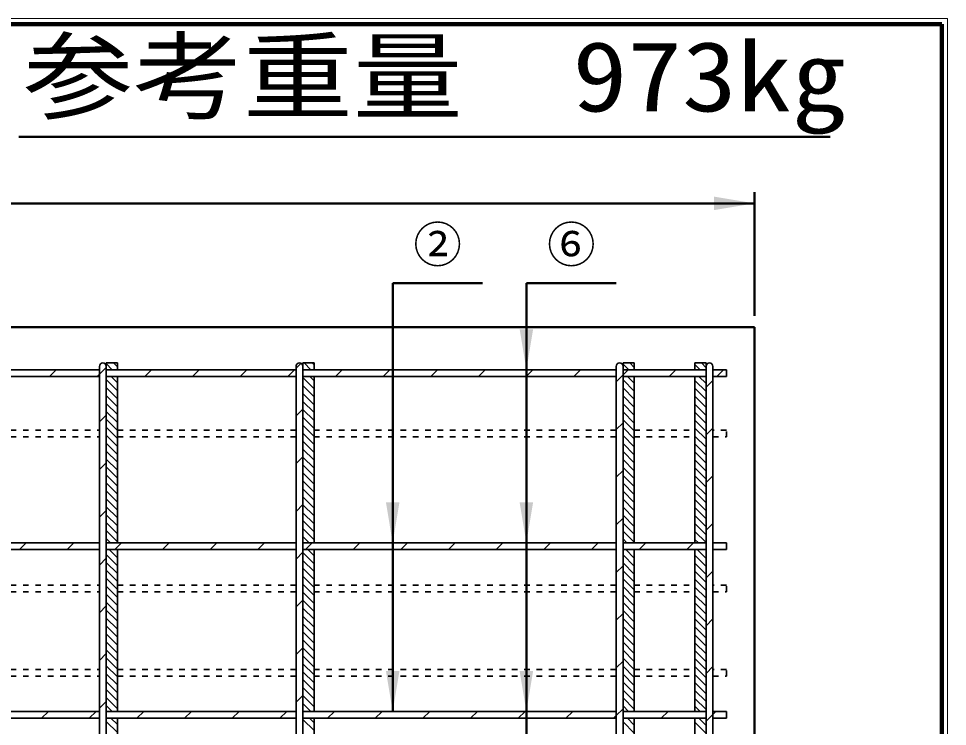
# Model space of a CAD drawing. Units: millimetres, scale not verified. Extents: x 100 to 4105, y 100 to 2870.
# Drawn here: x 3278 to 4105, y 2240 to 2870 of the extents above; entities that cross this region are included whole.
import ezdxf
from ezdxf.enums import TextEntityAlignment as Align

# ---------------------------------------------------------------- set-up
doc = ezdxf.new("R2010")
doc.units = ezdxf.units.MM
doc.header["$LTSCALE"] = 5
doc.linetypes.add('USER1', pattern=[2.2, 1, -1.2])
doc.layers.add('V-nasSTD', color=7, linetype='Continuous', lineweight=35)
doc.styles.add('ＭＳ ゴシック', font='')
doc.styles.get('ＭＳ ゴシック').set_extended_font_data('MS Gothic')

msp = doc.modelspace()

# ---------------------------------------------------------------- hatches: boundary and pattern name
at = {"layer": 'V-nasSTD'}
for points in [[(3897.262, 2699.66), (3933.262, 2705.66), (3897.262, 2711.66)], [(3736.262, 2593.66), (3730.262, 2557.66), (3724.262, 2593.66)], [(3617.262, 2439.66), (3611.262, 2403.66), (3605.262, 2439.66)], [(3736.262, 2439.66), (3730.262, 2403.66), (3724.262, 2439.66)], [(3617.262, 2289.66), (3611.262, 2253.66), (3605.262, 2289.66)], [(3736.262, 2289.66), (3730.262, 2253.66), (3724.262, 2289.66)]]:
    msp.add_hatch(color=256, dxfattribs=at).paths.add_polyline_path(points)

# ---------------------------------------------------------------- linework, layer by layer
at = {"layer": 'V-nasSTD', "lineweight": 100}
for p, q in [((4100, 2865), (105, 2865)), ((4100, 105), (4100, 2865))]:
    msp.add_line(p, q, dxfattribs=at)
at = {"layer": 'V-nasSTD', "lineweight": 50}
for p, q in [((3278.536, 2764.753), (4000.536, 2764.753)), ((3933.262, 2605.66), (3933.262, 2715.66)), ((1933.262, 2705.66), (3933.262, 2705.66)), ((3611.262, 2634.66), (3691.262, 2634.66)), ((3611.262, 2634.66), (3611.262, 2253.66)), ((3730.262, 2634.66), (3810.262, 2634.66)), ((3730.262, 2634.66), (3730.262, 2099.66)), ((3933.262, 2595.66), (1933.262, 2595.66)), ((3933.262, 2055.66), (3933.262, 2595.66))]:
    msp.add_line(p, q, dxfattribs=at)
at = {"layer": 'V-nasSTD'}
for p, q in [((3366.262, 2563.66), (3356.262, 2563.66)), ((3356.262, 2563.66), (3366.262, 2563.66)), ((3356.262, 2563.66), (3356.262, 2560.66)), ((3366.262, 2563.66), (3356.262, 2563.66)), ((3356.262, 2563.09), (3361.693, 2557.66)), ((3362.764, 2563.66), (3366.262, 2560.161)), ((3366.262, 2563.66), (3366.262, 2557.66)), ((3366.262, 2557.66), (3366.262, 2563.66)), ((3529.626, 2563.332), (3525.262, 2558.968)), ((3541.262, 2563.66), (3531.262, 2563.66)), ((3531.262, 2563.66), (3541.262, 2563.66)), ((3531.262, 2563.66), (3531.262, 2560.66)), ((3541.262, 2563.66), (3531.262, 2563.66)), ((3532.469, 2563.66), (3538.469, 2557.66)), ((3539.54, 2563.66), (3541.262, 2561.938)), ((3541.262, 2563.66), (3541.262, 2557.66)), ((3541.262, 2557.66), (3541.262, 2563.66)), ((3816.262, 2563.66), (3826.262, 2563.66)), ((3816.262, 2563.66), (3816.262, 2560.651)), ((3826.262, 2563.66), (3816.262, 2563.66)), ((3822.383, 2563.66), (3826.262, 2559.78)), ((3826.262, 2563.66), (3826.262, 2557.66)), ((3826.262, 2557.66), (3826.262, 2563.66)), ((3890.262, 2563.66), (3880.262, 2563.66)), ((3880.262, 2563.66), (3880.262, 2557.66)), ((3880.262, 2563.66), (3880.262, 2557.66)), ((3890.262, 2563.66), (3880.262, 2563.66)), ((3886.023, 2563.66), (3890.262, 2559.42)), ((3890.262, 2560.651), (3890.262, 2563.66)), ((3041.262, 2557.66), (3350.262, 2557.66)), ((3305.822, 2551.66), (3311.822, 2557.66)), ((3350.262, 2560.66), (3350.262, 2090.66)), ((3356.262, 2559.674), (3350.262, 2553.674)), ((3356.262, 2560.66), (3356.262, 2090.66)), ((3356.262, 2557.66), (3525.262, 2557.66)), ((3390.675, 2551.66), (3396.675, 2557.66)), ((3433.102, 2551.66), (3439.102, 2557.66)), ((3475.528, 2551.66), (3481.528, 2557.66)), ((3517.954, 2551.66), (3523.954, 2557.66)), ((3525.262, 2560.66), (3525.262, 2090.66)), ((3531.262, 2560.66), (3531.262, 2090.66)), ((3531.262, 2557.795), (3531.398, 2557.66)), ((3531.262, 2557.66), (3810.262, 2557.66)), ((3560.381, 2551.66), (3566.381, 2557.66)), ((3602.807, 2551.66), (3608.807, 2557.66)), ((3645.234, 2551.66), (3651.234, 2557.66)), ((3687.66, 2551.66), (3693.66, 2557.66)), ((3730.086, 2551.66), (3736.086, 2557.66)), ((3772.513, 2551.66), (3778.513, 2557.66)), ((3810.262, 2560.66), (3810.262, 2090.66)), ((3816.262, 2562.709), (3821.312, 2557.66)), ((3816.262, 2560.651), (3816.262, 2090.651)), ((3816.262, 2557.66), (3890.262, 2557.66)), ((3820.939, 2557.66), (3816.262, 2552.983)), ((3857.366, 2551.66), (3863.366, 2557.66)), ((3880.262, 2562.349), (3884.952, 2557.66)), ((3890.262, 2560.651), (3890.262, 2090.651)), ((3896.262, 2560.66), (3896.262, 2090.66)), ((3908.262, 2557.66), (3896.262, 2557.66)), ((3905.792, 2557.66), (3899.792, 2551.66)), ((3908.262, 2551.66), (3908.262, 2557.66)), ((3041.262, 2551.66), (3350.262, 2551.66)), ((3348.249, 2551.66), (3350.262, 2553.674)), ((3356.262, 2551.66), (3525.262, 2551.66)), ((3356.262, 2548.948), (3366.262, 2538.948)), ((3360.621, 2551.66), (3366.262, 2546.019)), ((3366.262, 2551.66), (3366.262, 2403.66)), ((3366.262, 2503.836), (3366.262, 2551.66)), ((3531.262, 2551.66), (3810.262, 2551.66)), ((3531.262, 2550.724), (3541.262, 2540.724)), ((3537.398, 2551.66), (3541.262, 2547.795)), ((3541.262, 2551.66), (3541.262, 2403.66)), ((3541.262, 2503.836), (3541.262, 2551.66)), ((3816.262, 2552.983), (3810.262, 2546.983)), ((3816.262, 2551.66), (3890.262, 2551.66)), ((3816.262, 2548.567), (3826.262, 2538.567)), ((3820.241, 2551.66), (3826.262, 2545.638)), ((3826.262, 2551.66), (3826.262, 2403.66)), ((3826.262, 2503.836), (3826.262, 2551.66)), ((3880.262, 2403.66), (3880.262, 2551.66)), ((3880.262, 2551.66), (3880.262, 2503.836)), ((3880.262, 2548.207), (3890.262, 2538.207)), ((3883.88, 2551.66), (3890.262, 2545.278)), ((3896.262, 2548.13), (3890.262, 2542.13)), ((3896.262, 2551.66), (3908.262, 2551.66)), ((3356.262, 2541.877), (3366.262, 2531.877)), ((3531.262, 2543.653), (3541.262, 2533.653)), ((3816.262, 2541.496), (3826.262, 2531.496)), ((3880.262, 2541.136), (3890.262, 2531.136)), ((3356.262, 2534.806), (3366.262, 2524.806)), ((3531.262, 2536.582), (3541.262, 2526.582)), ((3816.262, 2534.425), (3826.262, 2524.425)), ((3880.262, 2534.065), (3890.262, 2524.065)), ((3356.262, 2527.734), (3366.262, 2517.734)), ((3531.262, 2522.542), (3525.262, 2516.542)), ((3531.262, 2529.511), (3541.262, 2519.511)), ((3531.262, 2522.44), (3541.262, 2512.44)), ((3816.262, 2527.354), (3826.262, 2517.354)), ((3880.262, 2526.993), (3890.262, 2516.993)), ((3356.262, 2517.247), (3350.262, 2511.247)), ((3356.262, 2520.663), (3366.262, 2510.663)), ((3356.262, 2513.592), (3366.262, 2503.592)), ((3531.262, 2515.369), (3541.262, 2505.369)), ((3816.262, 2520.283), (3826.262, 2510.283)), ((3816.262, 2513.212), (3826.262, 2503.212)), ((3880.262, 2519.922), (3890.262, 2509.922)), ((3356.262, 2506.521), (3366.262, 2496.521)), ((3531.262, 2508.298), (3541.262, 2498.298)), ((3816.262, 2510.557), (3810.262, 2504.557)), ((3816.262, 2506.141), (3826.262, 2496.141)), ((3880.262, 2512.851), (3890.262, 2502.851)), ((3880.262, 2505.78), (3890.262, 2495.78)), ((3896.262, 2505.704), (3890.262, 2499.704)), ((3356.262, 2499.45), (3366.262, 2489.45)), ((3366.262, 2497.836), (3366.262, 2503.836)), ((3366.262, 2403.66), (3366.262, 2497.836)), ((3531.262, 2501.227), (3541.262, 2491.227)), ((3541.262, 2497.836), (3541.262, 2503.836)), ((3541.262, 2403.66), (3541.262, 2497.836)), ((3816.262, 2499.07), (3826.262, 2489.07)), ((3826.262, 2497.836), (3826.262, 2503.836)), ((3826.262, 2403.66), (3826.262, 2497.836)), ((3880.262, 2503.836), (3880.262, 2497.836)), ((3880.262, 2498.709), (3890.262, 2488.709)), ((3880.262, 2497.836), (3880.262, 2403.66)), ((3356.262, 2492.379), (3366.262, 2482.379)), ((3531.262, 2494.156), (3541.262, 2484.156)), ((3816.262, 2491.999), (3826.262, 2481.999)), ((3880.262, 2491.638), (3890.262, 2481.638)), ((3356.262, 2485.308), (3366.262, 2475.308)), ((3531.262, 2480.115), (3525.262, 2474.115)), ((3531.262, 2487.085), (3541.262, 2477.085)), ((3816.262, 2484.927), (3826.262, 2474.927)), ((3880.262, 2484.567), (3890.262, 2474.567)), ((3356.262, 2474.821), (3350.262, 2468.821)), ((3356.262, 2478.237), (3366.262, 2468.237)), ((3531.262, 2480.014), (3541.262, 2470.014)), ((3531.262, 2472.943), (3541.262, 2462.943)), ((3816.262, 2477.856), (3826.262, 2467.856)), ((3880.262, 2477.496), (3890.262, 2467.496)), ((3356.262, 2471.166), (3366.262, 2461.166)), ((3356.262, 2464.095), (3366.262, 2454.095)), ((3531.262, 2465.872), (3541.262, 2455.872)), ((3816.262, 2468.13), (3810.262, 2462.13)), ((3816.262, 2470.785), (3826.262, 2460.785)), ((3816.262, 2463.714), (3826.262, 2453.714)), ((3880.262, 2470.425), (3890.262, 2460.425)), ((3356.262, 2457.024), (3366.262, 2447.024)), ((3531.262, 2458.8), (3541.262, 2448.8)), ((3816.262, 2456.643), (3826.262, 2446.643)), ((3880.262, 2463.354), (3890.262, 2453.354)), ((3880.262, 2456.283), (3890.262, 2446.283)), ((3896.262, 2463.277), (3890.262, 2457.277)), ((3356.262, 2449.953), (3366.262, 2439.953)), ((3531.262, 2451.729), (3541.262, 2441.729)), ((3816.262, 2449.572), (3826.262, 2439.572)), ((3880.262, 2449.212), (3890.262, 2439.212)), ((3356.262, 2442.882), (3366.262, 2432.882)), ((3531.262, 2444.658), (3541.262, 2434.658)), ((3816.262, 2442.501), (3826.262, 2432.501)), ((3880.262, 2442.141), (3890.262, 2432.141)), ((3356.262, 2432.394), (3350.262, 2426.394)), ((3356.262, 2435.811), (3366.262, 2425.811)), ((3531.262, 2437.689), (3525.262, 2431.689)), ((3531.262, 2437.587), (3541.262, 2427.587)), ((3531.262, 2430.516), (3541.262, 2420.516)), ((3816.262, 2435.43), (3826.262, 2425.43)), ((3880.262, 2435.07), (3890.262, 2425.07)), ((3356.262, 2428.74), (3366.262, 2418.74)), ((3531.262, 2423.445), (3541.262, 2413.445)), ((3816.262, 2425.704), (3810.262, 2419.704)), ((3816.262, 2428.359), (3826.262, 2418.359)), ((3880.262, 2427.999), (3890.262, 2417.999)), ((3356.262, 2421.668), (3366.262, 2411.668)), ((3356.262, 2414.597), (3366.262, 2404.597)), ((3531.262, 2416.374), (3541.262, 2406.374)), ((3816.262, 2421.288), (3826.262, 2411.288)), ((3816.262, 2414.217), (3826.262, 2404.217)), ((3880.262, 2420.927), (3890.262, 2410.927)), ((3896.262, 2420.851), (3890.262, 2414.851)), ((3356.262, 2407.526), (3360.129, 2403.66)), ((3531.262, 2409.303), (3536.906, 2403.66)), ((3816.262, 2407.146), (3819.748, 2403.66)), ((3880.262, 2413.856), (3890.262, 2403.856)), ((3880.262, 2406.785), (3883.388, 2403.66)), ((3041.262, 2403.66), (3350.262, 2403.66)), ((3041.262, 2397.66), (3350.262, 2397.66)), ((3279.102, 2397.66), (3285.102, 2403.66)), ((3321.528, 2397.66), (3327.528, 2403.66)), ((3356.262, 2403.66), (3525.262, 2403.66)), ((3356.262, 2397.66), (3525.262, 2397.66)), ((3359.058, 2397.66), (3366.262, 2390.455)), ((3363.954, 2397.66), (3369.954, 2403.66)), ((3366.129, 2397.66), (3366.262, 2397.526)), ((3366.262, 2397.66), (3366.262, 2253.66)), ((3366.262, 2366.16), (3366.262, 2397.66)), ((3406.381, 2397.66), (3412.381, 2403.66)), ((3448.807, 2397.66), (3454.807, 2403.66)), ((3491.234, 2397.66), (3497.234, 2403.66)), ((3531.262, 2403.66), (3810.262, 2403.66)), ((3531.262, 2397.66), (3810.262, 2397.66)), ((3539.66, 2403.66), (3533.66, 2397.66)), ((3535.835, 2397.66), (3541.262, 2392.232)), ((3541.262, 2397.66), (3541.262, 2253.66)), ((3541.262, 2366.16), (3541.262, 2397.66)), ((3576.086, 2397.66), (3582.086, 2403.66)), ((3618.513, 2397.66), (3624.513, 2403.66)), ((3660.939, 2397.66), (3666.939, 2403.66)), ((3703.366, 2397.66), (3709.366, 2403.66)), ((3745.792, 2397.66), (3751.792, 2403.66)), ((3788.218, 2397.66), (3794.218, 2403.66)), ((3816.262, 2403.66), (3890.262, 2403.66)), ((3816.262, 2397.66), (3890.262, 2397.66)), ((3816.503, 2397.66), (3816.262, 2397.42)), ((3818.677, 2397.66), (3826.262, 2390.075)), ((3825.748, 2397.66), (3826.262, 2397.146)), ((3826.262, 2397.66), (3826.262, 2253.66)), ((3826.262, 2366.16), (3826.262, 2397.66)), ((3830.645, 2397.66), (3836.645, 2403.66)), ((3873.071, 2397.66), (3879.071, 2403.66)), ((3880.262, 2253.66), (3880.262, 2397.66)), ((3880.262, 2397.66), (3880.262, 2366.16)), ((3882.317, 2397.66), (3890.262, 2389.714)), ((3908.262, 2403.66), (3896.262, 2403.66)), ((3896.262, 2397.66), (3908.262, 2397.66)), ((3908.262, 2397.66), (3908.262, 2403.66)), ((3356.262, 2389.968), (3350.262, 2383.968)), ((3356.262, 2393.384), (3366.262, 2383.384)), ((3531.262, 2395.262), (3525.262, 2389.262)), ((3531.262, 2395.161), (3541.262, 2385.161)), ((3816.262, 2393.004), (3826.262, 2383.004)), ((3880.262, 2392.643), (3890.262, 2382.643)), ((3356.262, 2386.313), (3366.262, 2376.313)), ((3531.262, 2388.09), (3541.262, 2378.09)), ((3531.262, 2381.019), (3541.262, 2371.019)), ((3816.262, 2383.277), (3810.262, 2377.277)), ((3816.262, 2385.933), (3826.262, 2375.933)), ((3880.262, 2385.572), (3890.262, 2375.572)), ((3356.262, 2379.242), (3366.262, 2369.242)), ((3531.262, 2373.948), (3541.262, 2363.948)), ((3816.262, 2378.861), (3826.262, 2368.861)), ((3880.262, 2378.501), (3890.262, 2368.501)), ((3896.262, 2378.425), (3890.262, 2372.425)), ((3356.262, 2372.171), (3366.262, 2362.171)), ((3356.262, 2365.1), (3366.262, 2355.1)), ((3366.262, 2360.16), (3366.262, 2366.16)), ((3531.262, 2366.877), (3541.262, 2356.877)), ((3541.262, 2360.16), (3541.262, 2366.16)), ((3816.262, 2371.79), (3826.262, 2361.79)), ((3816.262, 2364.719), (3826.262, 2354.719)), ((3826.262, 2360.16), (3826.262, 2366.16)), ((3880.262, 2371.43), (3890.262, 2361.43)), ((3880.262, 2366.16), (3880.262, 2360.16)), ((3880.262, 2364.359), (3890.262, 2354.359)), ((3356.262, 2358.029), (3366.262, 2348.029)), ((3366.262, 2291.16), (3366.262, 2360.16)), ((3531.262, 2359.806), (3541.262, 2349.806)), ((3541.262, 2291.16), (3541.262, 2360.16)), ((3816.262, 2357.648), (3826.262, 2347.648)), ((3826.262, 2291.16), (3826.262, 2360.16)), ((3880.262, 2360.16), (3880.262, 2291.16)), ((3880.262, 2357.288), (3890.262, 2347.288)), ((3356.262, 2350.958), (3366.262, 2340.958)), ((3531.262, 2352.836), (3525.262, 2346.836)), ((3531.262, 2352.734), (3541.262, 2342.734)), ((3816.262, 2350.577), (3826.262, 2340.577)), ((3880.262, 2350.217), (3890.262, 2340.217)), ((3356.262, 2347.542), (3350.262, 2341.542)), ((3356.262, 2343.887), (3366.262, 2333.887)), ((3531.262, 2345.663), (3541.262, 2335.663)), ((3816.262, 2340.851), (3810.262, 2334.851)), ((3816.262, 2343.506), (3826.262, 2333.506)), ((3880.262, 2343.146), (3890.262, 2333.146)), ((3356.262, 2336.816), (3366.262, 2326.816)), ((3531.262, 2338.592), (3541.262, 2328.592)), ((3531.262, 2331.521), (3541.262, 2321.521)), ((3816.262, 2336.435), (3826.262, 2326.435)), ((3880.262, 2336.075), (3890.262, 2326.075)), ((3896.262, 2335.998), (3890.262, 2329.998)), ((3356.262, 2329.745), (3366.262, 2319.745)), ((3531.262, 2324.45), (3541.262, 2314.45)), ((3816.262, 2329.364), (3826.262, 2319.364)), ((3880.262, 2329.004), (3890.262, 2319.004)), ((3356.262, 2322.674), (3366.262, 2312.674)), ((3356.262, 2315.602), (3366.262, 2305.602)), ((3531.262, 2317.379), (3541.262, 2307.379)), ((3816.262, 2322.293), (3826.262, 2312.293)), ((3816.262, 2315.222), (3826.262, 2305.222)), ((3880.262, 2321.933), (3890.262, 2311.933)), ((3880.262, 2314.861), (3890.262, 2304.861)), ((3356.262, 2308.531), (3366.262, 2298.531)), ((3531.262, 2310.409), (3525.262, 2304.409)), ((3531.262, 2310.308), (3541.262, 2300.308)), ((3816.262, 2308.151), (3826.262, 2298.151)), ((3880.262, 2307.79), (3890.262, 2297.79)), ((3356.262, 2305.115), (3350.262, 2299.115)), ((3356.262, 2301.46), (3366.262, 2291.46)), ((3531.262, 2303.237), (3541.262, 2293.237)), ((3816.262, 2298.425), (3810.262, 2292.425)), ((3816.262, 2301.08), (3826.262, 2291.08)), ((3880.262, 2300.719), (3890.262, 2290.719)), ((3356.262, 2294.389), (3366.262, 2284.389)), ((3366.262, 2285.16), (3366.262, 2291.16)), ((3531.262, 2296.166), (3541.262, 2286.166)), ((3541.262, 2285.16), (3541.262, 2291.16)), ((3816.262, 2294.009), (3826.262, 2284.009)), ((3826.262, 2285.16), (3826.262, 2291.16)), ((3880.262, 2293.648), (3890.262, 2283.648)), ((3880.262, 2291.16), (3880.262, 2285.16)), ((3896.262, 2293.572), (3890.262, 2287.572)), ((3356.262, 2287.318), (3366.262, 2277.318)), ((3366.262, 2253.66), (3366.262, 2285.16)), ((3531.262, 2289.095), (3541.262, 2279.095)), ((3531.262, 2282.024), (3541.262, 2272.024)), ((3541.262, 2253.66), (3541.262, 2285.16)), ((3816.262, 2286.938), (3826.262, 2276.938)), ((3826.262, 2253.66), (3826.262, 2285.16)), ((3880.262, 2286.577), (3890.262, 2276.577)), ((3880.262, 2285.16), (3880.262, 2253.66)), ((3356.262, 2280.247), (3366.262, 2270.247)), ((3531.262, 2274.953), (3541.262, 2264.953)), ((3816.262, 2279.867), (3826.262, 2269.867)), ((3880.262, 2279.506), (3890.262, 2269.506)), ((3356.262, 2273.176), (3366.262, 2263.176)), ((3356.262, 2266.105), (3366.262, 2256.105)), ((3531.262, 2267.983), (3525.262, 2261.983)), ((3531.262, 2267.882), (3541.262, 2257.882)), ((3816.262, 2272.795), (3826.262, 2262.795)), ((3816.262, 2265.724), (3826.262, 2255.724)), ((3880.262, 2272.435), (3890.262, 2262.435)), ((3880.262, 2265.364), (3890.262, 2255.364)), ((3356.262, 2262.689), (3350.262, 2256.689)), ((3356.262, 2259.034), (3361.637, 2253.66)), ((3531.262, 2260.811), (3538.413, 2253.66)), ((3816.262, 2258.653), (3821.256, 2253.66)), ((3880.262, 2258.293), (3884.896, 2253.66)), ((3041.262, 2253.66), (3350.262, 2253.66)), ((3298.807, 2247.66), (3304.807, 2253.66)), ((3341.234, 2247.66), (3347.234, 2253.66)), ((3356.262, 2253.66), (3525.262, 2253.66)), ((3383.66, 2247.66), (3389.66, 2253.66)), ((3426.086, 2247.66), (3432.086, 2253.66)), ((3468.513, 2247.66), (3474.513, 2253.66)), ((3510.939, 2247.66), (3516.939, 2253.66)), ((3531.262, 2253.66), (3810.262, 2253.66)), ((3553.366, 2247.66), (3559.366, 2253.66)), ((3595.792, 2247.66), (3601.792, 2253.66)), ((3638.218, 2247.66), (3644.218, 2253.66)), ((3680.645, 2247.66), (3686.645, 2253.66)), ((3723.071, 2247.66), (3729.071, 2253.66)), ((3765.498, 2247.66), (3771.498, 2253.66)), ((3807.924, 2247.66), (3810.262, 2249.998)), ((3816.262, 2255.998), (3810.262, 2249.998)), ((3816.262, 2253.66), (3890.262, 2253.66)), ((3816.262, 2253.66), (3826.262, 2253.66)), ((3850.35, 2247.66), (3856.35, 2253.66)), ((3896.262, 2251.145), (3890.262, 2245.145)), ((3908.262, 2253.66), (3896.262, 2253.66)), ((3898.777, 2253.66), (3896.262, 2251.145)), ((3908.262, 2247.66), (3908.262, 2253.66)), ((3041.262, 2247.66), (3350.262, 2247.66)), ((3356.262, 2247.66), (3525.262, 2247.66)), ((3356.262, 2244.892), (3366.262, 2234.892)), ((3360.566, 2247.66), (3366.262, 2241.963)), ((3366.262, 2247.66), (3366.262, 2099.66)), ((3366.262, 2153.483), (3366.262, 2247.66)), ((3531.262, 2247.66), (3810.262, 2247.66)), ((3531.262, 2246.668), (3541.262, 2236.668)), ((3537.342, 2247.66), (3541.262, 2243.74)), ((3541.262, 2247.66), (3541.262, 2099.66)), ((3541.262, 2153.483), (3541.262, 2247.66)), ((3816.262, 2247.66), (3890.262, 2247.66)), ((3816.262, 2244.511), (3826.262, 2234.511)), ((3820.185, 2247.66), (3826.262, 2241.582)), ((3826.262, 2247.66), (3826.262, 2099.66)), ((3880.262, 2099.66), (3880.262, 2247.66)), ((3880.262, 2247.66), (3880.262, 2153.483)), ((3880.262, 2244.151), (3890.262, 2234.151)), ((3883.825, 2247.66), (3890.262, 2241.222)), ((3896.262, 2247.66), (3908.262, 2247.66))]:
    msp.add_line(p, q, dxfattribs=at)
at = {"layer": 'V-nasSTD', "linetype": 'USER1'}
for p, q in [((3051.262, 2503.836), (3350.262, 2503.836)), ((3051.262, 2497.836), (3350.262, 2497.836)), ((3366.262, 2503.836), (3525.262, 2503.836)), ((3366.262, 2497.836), (3525.262, 2497.836)), ((3541.262, 2503.836), (3810.262, 2503.836)), ((3541.262, 2497.836), (3810.262, 2497.836)), ((3826.262, 2503.836), (3880.262, 2503.836)), ((3826.262, 2497.836), (3880.262, 2497.836)), ((3908.262, 2503.836), (3896.262, 2503.836)), ((3896.262, 2497.836), (3908.262, 2497.836)), ((3908.262, 2497.836), (3908.262, 2503.836)), ((3051.262, 2366.16), (3350.262, 2366.16)), ((3366.262, 2366.16), (3525.262, 2366.16)), ((3541.262, 2366.16), (3810.262, 2366.16)), ((3826.262, 2366.16), (3880.262, 2366.16)), ((3908.262, 2366.16), (3896.262, 2366.16)), ((3908.262, 2360.16), (3908.262, 2366.16)), ((3051.262, 2360.16), (3350.262, 2360.16)), ((3366.262, 2360.16), (3525.262, 2360.16)), ((3541.262, 2360.16), (3810.262, 2360.16)), ((3826.262, 2360.16), (3880.262, 2360.16)), ((3896.262, 2360.16), (3908.262, 2360.16)), ((3051.262, 2291.16), (3350.262, 2291.16)), ((3366.262, 2291.16), (3525.262, 2291.16)), ((3541.262, 2291.16), (3810.262, 2291.16)), ((3826.262, 2291.16), (3880.262, 2291.16)), ((3908.262, 2291.16), (3896.262, 2291.16)), ((3908.262, 2285.16), (3908.262, 2291.16)), ((3051.262, 2285.16), (3350.262, 2285.16)), ((3366.262, 2285.16), (3525.262, 2285.16)), ((3541.262, 2285.16), (3810.262, 2285.16)), ((3826.262, 2285.16), (3880.262, 2285.16)), ((3896.262, 2285.16), (3908.262, 2285.16))]:
    msp.add_line(p, q, dxfattribs=at)
at = {"layer": 'V-nasSTD', "lineweight": 13}
msp.add_lwpolyline([(100, 100), (100, 2870), (4105, 2870), (4105, 100)], close=True, dxfattribs=at)
at = {"layer": 'V-nasSTD'}
for centre in [(3353.262, 2560.66), (3528.262, 2560.66), (3813.262, 2560.66), (3893.262, 2560.66)]:
    msp.add_arc(centre, 3, 0, 180, dxfattribs=at)

# ---------------------------------------------------------------- texts
at = {"layer": 'V-nasSTD', "style": 'ＭＳ ゴシック', "width": 1.15}
msp.add_text('参考重量\u3000973kg', height=62.32, dxfattribs=at).set_placement((3282.536, 2849.753), align=Align.TOP_LEFT)
at = {"layer": 'V-nasSTD', "style": 'ＭＳ ゴシック'}
for s, p in [('②', (3629.662, 2684.86)), ('⑥', (3748.662, 2684.86))]:
    msp.add_text(s, height=31.67, dxfattribs=at).set_placement(p, align=Align.TOP_LEFT)

doc.saveas('drawing.dxf')
